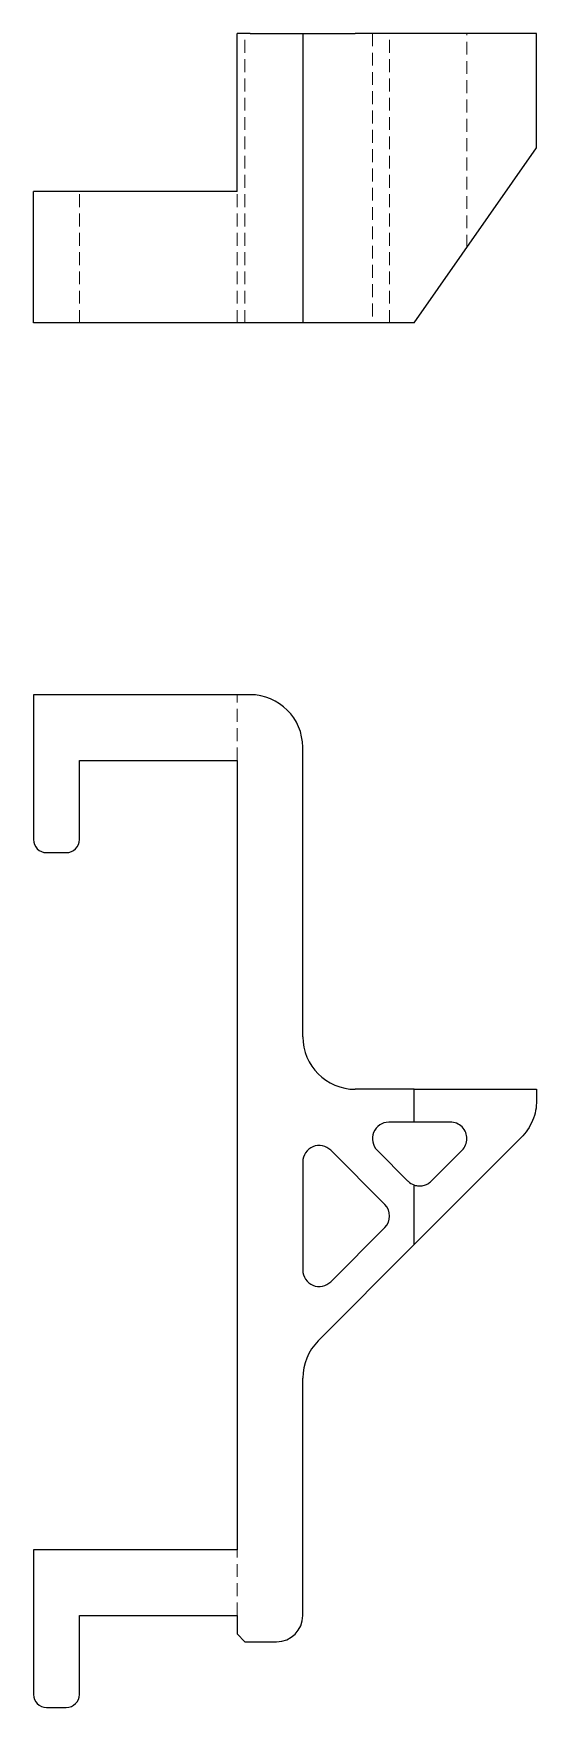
# Model space of a CAD drawing. Header units: millimetres. Extents: x 58 to 237, y 7 to 172.
# Drawn here: x 58.1 to 107.9, y 7 to 172.3 of the extents above.
import ezdxf

# ---------------------------------------------------------------- set-up
doc = ezdxf.new("R2010")
doc.units = ezdxf.units.MM
doc.linetypes.add('HIDDEN', pattern=[1.905, 1.27, -0.635])

msp = doc.modelspace()

# ---------------------------------------------------------------- linework, layer by layer
at = {"color": 7, "linetype": 'Continuous', "lineweight": 25}
for p, q in [((79.56, 172.29), (78.26, 172.29)), ((78.26, 156.7), (78.26, 172.29)), ((79.56, 172.29), (84.75, 172.29)), ((84.75, 172.29), (84.75, 143.71)), ((84.75, 172.29), (89.95, 172.29)), ((107.87, 172.29), (89.95, 172.29)), ((107.87, 160.99), (107.87, 172.29)), ((95.78, 143.71), (107.87, 160.99)), ((58.13, 143.71), (58.13, 156.7)), ((78.26, 156.7), (58.13, 156.7)), ((79.56, 143.71), (58.13, 143.71)), ((84.75, 143.71), (79.56, 143.71)), ((89.95, 143.71), (84.75, 143.71)), ((95.78, 143.71), (89.95, 143.71)), ((58.13, 107), (58.13, 92.71)), ((79.56, 107), (58.13, 107)), ((84.75, 73.23), (84.75, 101.81)), ((62.68, 100.51), (78.26, 100.51)), ((62.68, 92.71), (62.68, 100.51)), ((78.26, 100.51), (78.26, 22.58)), ((59.43, 91.42), (61.38, 91.42)), ((95.78, 68.04), (89.95, 68.04)), ((95.78, 64.79), (95.78, 68.04)), ((95.78, 68.04), (107.87, 68.04)), ((107.87, 68.04), (107.87, 66.94)), ((95.78, 64.79), (93.26, 64.79)), ((99.36, 64.79), (95.78, 64.79)), ((106.35, 63.27), (95.78, 52.7)), ((92.87, 56.68), (87.52, 62.02)), ((92.12, 62.02), (95.16, 58.97)), ((97.46, 58.97), (100.51, 62.02)), ((84.75, 60.87), (84.75, 50.19)), ((95.78, 52.7), (95.78, 58.59)), ((87.52, 49.04), (92.87, 54.38)), ((86.27, 43.2), (95.78, 52.7)), ((84.75, 16.09), (84.75, 39.52)), ((58.13, 22.58), (58.13, 8.3)), ((78.26, 22.58), (58.13, 22.58)), ((62.68, 16.09), (78.26, 16.09)), ((62.68, 8.3), (62.68, 16.09)), ((78.26, 16.09), (78.26, 14.27)), ((78.26, 14.27), (79.04, 13.49)), ((79.04, 13.49), (82.16, 13.49)), ((59.43, 7), (61.38, 7))]:
    msp.add_line(p, q, dxfattribs=at)
at = {"color": 7, "linetype": 'HIDDEN', "lineweight": 18}
for p, q in [((79.04, 143.71), (79.04, 172.29)), ((91.64, 172.29), (91.64, 143.71)), ((93.34, 143.71), (93.34, 172.29)), ((100.98, 151.15), (100.98, 172.29)), ((62.68, 143.71), (62.68, 156.7)), ((78.26, 143.71), (78.26, 156.7)), ((78.26, 100.51), (78.26, 107)), ((78.26, 16.09), (78.26, 22.58))]:
    msp.add_line(p, q, dxfattribs=at)
at = {"color": 7, "linetype": 'Continuous', "lineweight": 25}
for centre, radius, start, end in [((79.56, 101.81), 5.19, 0, 90), ((59.43, 92.71), 1.3, 180, 270), ((61.38, 92.71), 1.3, 270, 0), ((89.95, 73.23), 5.19, 180, 270), ((93.26, 63.17), 1.62, 90, 225), ((86.38, 60.87), 1.62, 45, 180), ((96.31, 60.12), 1.62, 225, 250.7186), ((91.72, 55.53), 1.62, 315, 45), ((86.38, 50.19), 1.62, 180, 315), ((89.95, 39.52), 5.19, 135, 180), ((82.16, 16.09), 2.6, 270, 0), ((59.43, 8.3), 1.3, 180, 270), ((61.38, 8.3), 1.3, 270, 0)]:
    msp.add_arc(centre, radius, start, end, dxfattribs=at)
for points, knots in [([(107.87, 66.94), (107.87, 66.61), (107.84, 66.27), (107.71, 65.61), (107.61, 65.27), (107.34, 64.64), (107.18, 64.33), (106.8, 63.77), (106.58, 63.5), (106.35, 63.27)], [0, 0, 0, 0, 0.25, 0.25, 0.5, 0.5, 0.75, 0.75, 1, 1, 1, 1]), ([(100.98, 63.17), (100.98, 63.36), (100.95, 63.57), (100.79, 63.97), (100.67, 64.16), (100.35, 64.48), (100.16, 64.6), (99.76, 64.76), (99.55, 64.79), (99.36, 64.79)], [0, 0, 0, 0, 0.25, 0.25, 0.5, 0.5, 0.75, 0.75, 1, 1, 1, 1]), ([(100.51, 62.02), (100.65, 62.17), (100.78, 62.35), (100.94, 62.75), (100.98, 62.96), (100.98, 63.17)], [0, 0, 0, 0, 0.5, 0.5, 1, 1, 1, 1]), ([(95.78, 58.59), (95.91, 58.54), (96.06, 58.51), (96.36, 58.49), (96.52, 58.5), (96.82, 58.57), (96.97, 58.63), (97.24, 58.78), (97.36, 58.87), (97.46, 58.97)], [0, 0, 0, 0, 0.25, 0.25, 0.5, 0.5, 0.75, 0.75, 1, 1, 1, 1])]:
    msp.add_open_spline(points, degree=3, knots=knots, dxfattribs=at)

doc.saveas('drawing.dxf')
